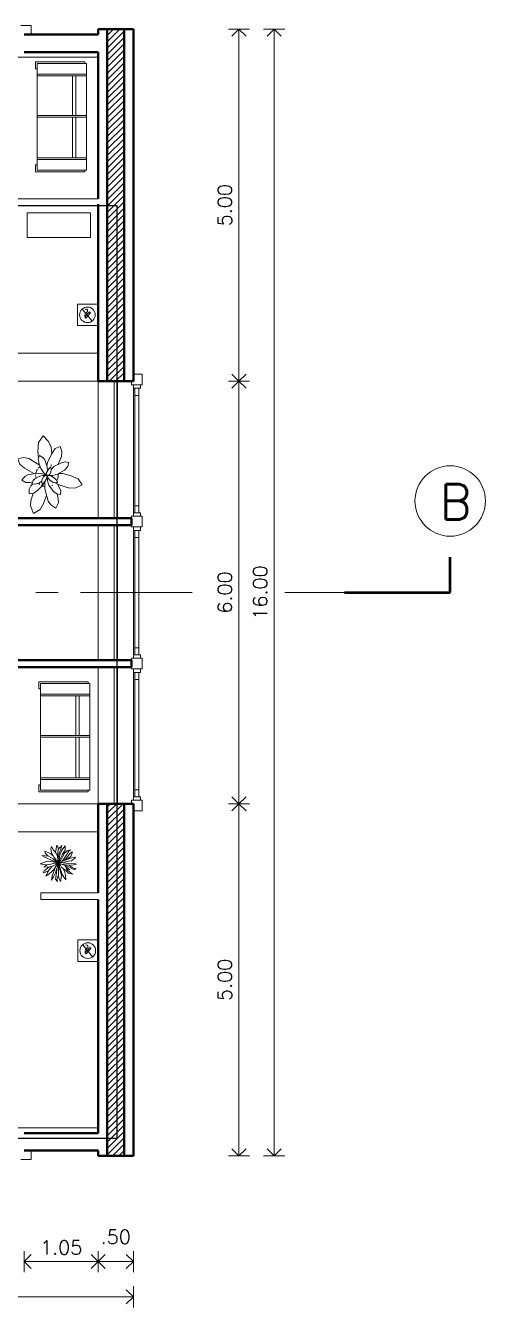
# Model space of a CAD drawing. Extents: x 1009 to 1343, y -172900 to 201.
# Drawn here: x 1336.33 to 1342.86, y 123.7 to 141.9 of the extents above; entities that cross this region are included whole.
import ezdxf

# ---------------------------------------------------------------- set-up
doc = ezdxf.new("R2010")
doc.units = 0
doc.header["$LTSCALE"] = 0.5
doc.linetypes.add('CENTER', pattern=[50.8, 31.75, -6.35, 6.35, -6.35])
doc.layers.get('0').update_dxf_attribs({"linetype": 'CONTINUOUS'})
doc.layers.get('Defpoints').update_dxf_attribs({"linetype": 'CONTINUOUS'})
for name, color, linetype, lineweight in [('Acotaciones', 9, 'CONTINUOUS', 9), ('Carpintería', 55, 'CONTINUOUS', 20), ('Detalles .05', 243, 'CONTINUOUS', 5), ('Detalles 01', 8, 'CONTINUOUS', 9), ('Equipamiento movil', 33, 'CONTINUOUS', 9), ('Muros corte', 7, 'CONTINUOUS', 40), ('Punta 02', 11, 'CONTINUOUS', 20), ('Punta 05', 52, 'CONTINUOUS', 50), ('Sist. contra incendio', 1, 'CONTINUOUS', 18), ('Tratamiento pisos', 251, 'CONTINUOUS', 9), ('Vidrios', 147, 'CONTINUOUS', 13)]:
    doc.layers.add(name, color=color, linetype=linetype, lineweight=lineweight)
doc.layers.add('Cableado', color=100, linetype='CONTINUOUS')
doc.styles.add('Texto 2 mm', font='simplex.shx', dxfattribs={"height": 0.2})
doc.styles.add('Texto 5 mm', font='simplex.shx', dxfattribs={"height": 0.5})
doc.dimstyles.new('Primera línea', dxfattribs={"dimscale": 0, "dimtxt": 0.2, "dimasz": 0.2, "dimexe": 0.15, "dimexo": 0, "dimgap": 0.1, "dimtad": 1, "dimzin": 4, "dimdsep": 46, "dimtxsty": 'Texto 2 mm', "dimblk": 'OPEN90', "dimcen": 2.5, "dimclrd": 256, "dimclre": 256, "dimclrt": 256, "dimadec": 0, "dimazin": 0, "dimtfac": 1, "dimtmove": 2, "dimatfit": 3, "dimldrblk": 'OPEN90', "dimfxl": 1, "dimtolj": 1, "dimtzin": 0, "dimlwd": -1, "dimlwe": -1, "dimarcsym": 0})
doc.dimstyles.new('Segunda línea', dxfattribs={"dimscale": 0, "dimtxt": 0.2, "dimasz": 0.2, "dimexe": 0.15, "dimexo": 0.5, "dimgap": 0.1, "dimtad": 1, "dimzin": 4, "dimdsep": 46, "dimtxsty": 'Texto 2 mm', "dimblk": 'OPEN90', "dimcen": 2.5, "dimclrd": 256, "dimclre": 256, "dimclrt": 256, "dimadec": 0, "dimazin": 0, "dimtfac": 1, "dimtmove": 2, "dimatfit": 3, "dimldrblk": 'OPEN90', "dimfxl": 1, "dimtolj": 1, "dimtzin": 0, "dimlwd": -1, "dimlwe": -1, "dimarcsym": 0})
pattern_1 = [(45, (95.013894, 13.64954), (-0.0449012806, 0.0449012806), [])]

# ---------------------------------------------------------------- blocks, each defined once
blk = doc.blocks.new('_Open90')
at = {"color": 0, "linetype": 'ByBlock', "lineweight": -2}
for p, q in [((0, 0), (-1, 0)), ((-0.5, 0.5), (0, 0)), ((0, 0), (-0.5, -0.5))]:
    blk.add_line(p, q, dxfattribs=at)
blk = doc.blocks.new('*D125')
at = {"layer": 'Acotaciones', "transparency": 16777216}
for p, q in [((1339.21, 130.855), (1339.51, 130.855)), ((1339.36, 126.055), (1339.36, 130.655)), ((1339.21, 125.855), (1339.51, 125.855))]:
    blk.add_line(p, q, dxfattribs=at)
at = {"layer": 'Defpoints', "color": 0, "transparency": 16777216}
for p in [(1339.21, 130.855), (1339.36, 130.855), (1339.21, 125.855)]:
    blk.add_point(p, dxfattribs=at)
at = {"layer": 'Acotaciones', "transparency": 16777216, "xscale": 0.2, "yscale": 0.2, "zscale": 0.2}
for p, rotation in [((1339.36, 130.855), 90), ((1339.36, 125.855), 270)]:
    blk.add_blockref('_Open90', p, dxfattribs=dict(at, rotation=rotation))
at = {"layer": 'Acotaciones', "transparency": 16777216, "insert": (1339.16, 128.355), "char_height": 0.2, "attachment_point": 5, "rotation": 90, "style": 'Texto 2 mm'}
blk.add_mtext('\\A1;5.00', dxfattribs=at)
blk = doc.blocks.new('*D126')
at = {"layer": 'Acotaciones', "transparency": 16777216}
for p, q in [((1339.21, 136.855), (1339.51, 136.855)), ((1339.36, 131.055), (1339.36, 136.655)), ((1339.21, 130.855), (1339.51, 130.855))]:
    blk.add_line(p, q, dxfattribs=at)
at = {"layer": 'Defpoints', "color": 0, "transparency": 16777216}
for p in [(1339.21, 136.855), (1339.36, 136.855), (1339.21, 130.855)]:
    blk.add_point(p, dxfattribs=at)
at = {"layer": 'Acotaciones', "transparency": 16777216, "xscale": 0.2, "yscale": 0.2, "zscale": 0.2}
for p, rotation in [((1339.36, 136.855), 90), ((1339.36, 130.855), 270)]:
    blk.add_blockref('_Open90', p, dxfattribs=dict(at, rotation=rotation))
at = {"layer": 'Acotaciones', "transparency": 16777216, "insert": (1339.16, 133.855), "char_height": 0.2, "attachment_point": 5, "rotation": 90, "style": 'Texto 2 mm'}
blk.add_mtext('\\A1;6.00', dxfattribs=at)
blk = doc.blocks.new('*D127')
at = {"layer": 'Acotaciones', "transparency": 16777216}
for p, q in [((1339.21, 141.855), (1339.51, 141.855)), ((1339.36, 137.055), (1339.36, 141.655)), ((1339.21, 136.855), (1339.51, 136.855))]:
    blk.add_line(p, q, dxfattribs=at)
at = {"layer": 'Defpoints', "color": 0, "transparency": 16777216}
for p in [(1339.21, 141.855), (1339.36, 141.855), (1339.21, 136.855)]:
    blk.add_point(p, dxfattribs=at)
at = {"layer": 'Acotaciones', "transparency": 16777216, "xscale": 0.2, "yscale": 0.2, "zscale": 0.2}
for p, rotation in [((1339.36, 141.855), 90), ((1339.36, 136.855), 270)]:
    blk.add_blockref('_Open90', p, dxfattribs=dict(at, rotation=rotation))
at = {"layer": 'Acotaciones', "transparency": 16777216, "insert": (1339.16, 139.355), "char_height": 0.2, "attachment_point": 5, "rotation": 90, "style": 'Texto 2 mm'}
blk.add_mtext('\\A1;5.00', dxfattribs=at)
blk = doc.blocks.new('*D128')
at = {"layer": 'Acotaciones', "transparency": 16777216}
for p, q in [((1339.71, 141.855), (1340.01, 141.855)), ((1339.86, 126.055), (1339.86, 141.655)), ((1339.71, 125.855), (1340.01, 125.855))]:
    blk.add_line(p, q, dxfattribs=at)
at = {"layer": 'Defpoints', "color": 0, "transparency": 16777216}
for p in [(1339.21, 141.855), (1339.86, 141.855), (1339.21, 125.855)]:
    blk.add_point(p, dxfattribs=at)
at = {"layer": 'Acotaciones', "transparency": 16777216, "xscale": 0.2, "yscale": 0.2, "zscale": 0.2}
for p, rotation in [((1339.86, 141.855), 90), ((1339.86, 125.855), 270)]:
    blk.add_blockref('_Open90', p, dxfattribs=dict(at, rotation=rotation))
at = {"layer": 'Acotaciones', "transparency": 16777216, "insert": (1339.66, 133.855), "char_height": 0.2, "attachment_point": 5, "rotation": 90, "style": 'Texto 2 mm'}
blk.add_mtext('\\A1;16.00', dxfattribs=at)
blk = doc.blocks.new('*D145')
at = {"layer": 'Acotaciones', "transparency": 16777216}
for p, q in [((1336.31, 124.505), (1336.31, 124.205)), ((1337.36, 124.505), (1337.36, 124.205)), ((1336.51, 124.355), (1337.16, 124.355))]:
    blk.add_line(p, q, dxfattribs=at)
at = {"layer": 'Defpoints', "color": 0, "transparency": 16777216}
for p in [(1336.31, 124.505), (1337.36, 124.505), (1337.36, 124.355)]:
    blk.add_point(p, dxfattribs=at)
at = {"layer": 'Acotaciones', "transparency": 16777216, "xscale": 0.2, "yscale": 0.2, "zscale": 0.2, "rotation": 180}
blk.add_blockref('_Open90', (1336.31, 124.355), dxfattribs=at)
at = {"layer": 'Acotaciones', "transparency": 16777216, "xscale": 0.2, "yscale": 0.2, "zscale": 0.2}
blk.add_blockref('_Open90', (1337.36, 124.355), dxfattribs=at)
at = {"layer": 'Acotaciones', "transparency": 16777216, "insert": (1336.835, 124.555), "char_height": 0.2, "attachment_point": 5, "style": 'Texto 2 mm'}
blk.add_mtext('\\A1;1.05', dxfattribs=at)
blk = doc.blocks.new('*D146')
at = {"layer": 'Acotaciones', "transparency": 16777216}
for p, q in [((1309.66, 124.005), (1309.66, 123.705)), ((1337.86, 124.005), (1337.86, 123.705)), ((1309.86, 123.855), (1337.66, 123.855))]:
    blk.add_line(p, q, dxfattribs=at)
at = {"layer": 'Defpoints', "color": 0, "transparency": 16777216}
for p in [(1309.66, 124.505), (1337.86, 124.505), (1337.86, 123.855)]:
    blk.add_point(p, dxfattribs=at)
at = {"layer": 'Acotaciones', "transparency": 16777216, "xscale": 0.2, "yscale": 0.2, "zscale": 0.2, "rotation": 180}
blk.add_blockref('_Open90', (1309.66, 123.855), dxfattribs=at)
at = {"layer": 'Acotaciones', "transparency": 16777216, "xscale": 0.2, "yscale": 0.2, "zscale": 0.2}
blk.add_blockref('_Open90', (1337.86, 123.855), dxfattribs=at)
at = {"layer": 'Acotaciones', "transparency": 16777216, "insert": (1323.76, 124.055), "char_height": 0.2, "attachment_point": 5, "style": 'Texto 2 mm'}
blk.add_mtext('\\A1;28.20', dxfattribs=at)
blk = doc.blocks.new('Treei')
for p, q in [((-2.15, 4.1), (-3.71, 4.62)), ((-3.71, 4.62), (-3.16, 3.73)), ((-1.6, 5.41), (-2.01, 5.58)), ((-2.01, 5.58), (-1.8, 4.47)), ((-1.8, 4.47), (-1.02, 2.25)), ((-0.75, 4.27), (-1.6, 5.41)), ((-0.56, 2.57), (-0.75, 4.27)), ((0.01, 4.32), (0.22, 5.68)), ((0.06, 3.09), (0.01, 4.32)), ((0.22, 5.68), (0.34, 5.97)), ((0.34, 5.97), (0.52, 5.11)), ((0.52, 5.11), (0.61, 3.71)), ((0.61, 3.58), (1.42, 4.57)), ((1.92, 4.62), (1.05, 3.19)), ((1.42, 4.57), (1.81, 5.28)), ((1.81, 5.28), (1.78, 5.7)), ((1.78, 5.7), (2.06, 5.28)), ((2.06, 5.28), (1.92, 4.62)), ((3.12, 3.85), (3.58, 4.84)), ((3.58, 4.84), (3.3, 3.31)), ((-4.76, 0.09), (-5.92, -0.48)), ((-5.51, 0.92), (-5.8, 1.09)), ((-5.8, 1.09), (-4.68, 0.77)), ((-5.76, 2.23), (-4.31, 2.25)), ((-4.26, 1.14), (-5.76, 2.23)), ((-5.12, 0.4), (-5.51, 0.92)), ((-4.61, -0.04), (-5.12, 0.4)), ((-4.68, 0.77), (-3.34, 0.26)), ((-3.94, 3.46), (-4.45, 3.93)), ((-4.45, 3.93), (-4.03, 2.89)), ((-4.31, 2.25), (-2.93, 1.32)), ((-2.77, 0.45), (-4.26, 1.14)), ((-4.03, 2.89), (-3.28, 2.03)), ((-3.05, 2.89), (-3.94, 3.46)), ((-3.34, 0.26), (-1.78, -0.09)), ((-3.28, 2.03), (-2.08, 1.39)), ((-3.16, 3.73), (-1.67, 2.62)), ((-1.83, 2.15), (-3.05, 2.89)), ((-2.93, 1.32), (-0.51, 0.11)), ((-0.77, 0.18), (-2.77, 0.45)), ((-1.21, 2.79), (-2.15, 4.1)), ((-2.08, 1.39), (-1.04, 0.82)), ((-0.51, 1.14), (-1.83, 2.15)), ((-1.67, 2.62), (-0.88, 1.91)), ((-1.04, 0.82), (0.03, -0.03)), ((-1.02, 2.25), (0.03, -0.03)), ((0.03, -0.03), (-0.77, 0.18)), ((-0.11, 1.56), (-0.56, 2.57)), ((-0.17, 1), (0.06, 3.09)), ((0.03, -0.03), (-0.17, 1)), ((0.03, -0.03), (0.2, 0.77)), ((2.04, 0.65), (0.03, -0.03)), ((0.7, 0.63), (0.03, -0.03)), ((0.03, -0.03), (2.96, 0.63)), ((1.85, 0.03), (0.03, -0.03)), ((0.2, 0.77), (0.8, 2.18)), ((0.57, 2.38), (0.31, 1.05)), ((1.05, 3.19), (0.44, 1.74)), ((0.61, 3.71), (0.57, 2.38)), ((1.28, 1.02), (0.7, 0.63)), ((0.8, 2.18), (2.11, 2.72)), ((0.96, 2.25), (2.2, 3.73)), ((1.99, 1.81), (1.28, 1.02)), ((1.69, 1.48), (2.82, 2.08)), ((3.28, 0.01), (1.85, 0.03)), ((2.2, 3.73), (1.92, 2.62)), ((2.36, 2.28), (1.99, 1.81)), ((2.73, 0.9), (2.04, 0.65)), ((2.11, 2.72), (3.12, 3.85)), ((3.3, 3.31), (2.36, 2.28)), ((3.51, 1.17), (2.73, 0.9)), ((2.82, 2.08), (4.22, 2.33)), ((2.96, 0.63), (3.97, 1)), ((4.41, -0.01), (3.28, 0.01)), ((4.64, 1.81), (3.51, 1.17)), ((3.97, 1), (4.77, 0.95)), ((4.22, 2.33), (5.46, 2.47)), ((5.39, 0.4), (4.41, -0.01)), ((5.46, 2.47), (4.64, 1.81)), ((4.77, 0.95), (5.72, 0.8)), ((6.02, 0.65), (5.39, 0.4)), ((5.72, 0.8), (6.02, 0.65)), ((-5.92, -0.48), (-3.64, -1.03)), ((-4.26, -1.67), (-5.51, -2.28)), ((-5.51, -2.28), (-4.86, -2.48)), ((-4.86, -2.48), (-3.37, -2.31)), ((-2.36, -0.36), (-4.61, -0.04)), ((-3.44, -0.9), (-4.26, -1.67)), ((-3.55, -3.37), (-3.92, -4.48)), ((-3.05, -2.53), (-3.55, -3.37)), ((-2.65, -0.43), (-3.44, -0.9)), ((-3.37, -2.31), (-1.83, -1.37)), ((-3.16, -4.25), (-2.38, -3.46)), ((-2.28, -1.64), (-3.05, -2.53)), ((-1.34, -0.24), (-2.65, -0.43)), ((-2.33, -3.24), (-2.56, -5.44)), ((-1.46, -1.72), (-2.33, -3.24)), ((-2.06, -4.77), (-1.39, -3.32)), ((-1.83, -1.37), (0.03, -0.03)), ((-1.78, -0.09), (-0.95, -0.18)), ((0.03, -0.03), (-1.46, -1.72)), ((-1.39, -3.32), (0.03, -0.03)), ((0.03, -0.03), (-1.34, -0.24)), ((-0.47, -1.76), (-0.63, -3.46)), ((-0.63, -3.46), (-0.35, -4.6)), ((0.03, -0.03), (-0.47, -1.76)), ((0.11, -1.72), (0.03, -0.03)), ((0.03, -0.03), (1.07, -2.16)), ((1, -0.83), (0.03, -0.03)), ((3.21, -0.98), (0.03, -0.03)), ((0.45, -2.92), (0.11, -1.72)), ((0.5, -4.43), (0.45, -2.92)), ((0.5, -3.74), (1.19, -4.72)), ((1.97, -1.44), (1, -0.83)), ((1.3, -3.19), (1.03, -2.11)), ((1.07, -2.16), (2.15, -3.07)), ((1.19, -4.72), (1.28, -3.19)), ((4.06, -0.75), (1.24, -0.39)), ((1.28, -3.19), (2.47, -4.62)), ((1.31, -1.02), (3.1, -1.64)), ((2.93, -2.41), (1.97, -1.44)), ((2.15, -3.07), (3.12, -3.59)), ((2.93, -4.4), (2.43, -3.22)), ((3.85, -3.54), (2.93, -2.41)), ((3.1, -1.64), (4.24, -2.04)), ((3.12, -3.59), (4.27, -4.18)), ((4.47, -1.62), (3.21, -0.98)), ((4.27, -4.18), (3.85, -3.54)), ((3.92, 0), (5.37, -0.51)), ((5.3, -0.93), (4.06, -0.75)), ((4.24, -2.04), (5.56, -2.28)), ((5.56, -2.28), (4.47, -1.62)), ((6.02, -0.34), (5.3, -0.93)), ((5.37, -0.51), (6.02, -0.34)), ((-3.92, -4.48), (-3.16, -4.25)), ((-2.56, -5.44), (-2.06, -4.77)), ((-0.35, -4.6), (0.2, -6.03)), ((0.2, -6.03), (0.5, -4.43)), ((2.47, -4.62), (3.23, -5.02)), ((3.23, -5.02), (2.93, -4.4))]:
    blk.add_line(p, q)
blk = doc.blocks.new('Plant1')
for p, q in [((2.94, 14.02), (1.24, 11.02)), ((5.75, 15.65), (2.94, 14.02)), ((6.8, 12.64), (5.75, 15.65)), ((6.67, 9.74), (6.8, 12.64)), ((-10.15, 7.82), (-12.56, 7.25)), ((-12.56, 7.25), (-11.81, 4.91)), ((-8.01, 7.41), (-10.15, 7.82)), ((-4.41, 5.37), (-8.01, 7.41)), ((-4.94, 10.5), (-5.47, 8.7)), ((-5.47, 8.7), (-5.1, 7.19)), ((-5.1, 7.19), (-3.73, 3.58)), ((-3.11, 9.8), (-4.94, 10.5)), ((-1.65, 8.27), (-3.11, 9.8)), ((-0.15, 4.91), (-1.65, 8.27)), ((-0.18, 7.33), (-0.36, 5.38)), ((1.24, 11.02), (-0.18, 7.33)), ((4.8, 4.93), (6.67, 9.74)), ((-15.39, 2.27), (-18.09, -0.04)), ((-12.63, 3.17), (-15.39, 2.27)), ((-9.66, 3.14), (-12.63, 3.17)), ((-11.81, 4.91), (-9.42, 2.94)), ((-9.42, 2.94), (-5.88, 0.9)), ((-3.93, 0.56), (-7.13, -0.21)), ((-5.88, 0.9), (-4.34, 0.46)), ((-2.06, 0.5), (-3.93, 0.56)), ((-2.48, 2.2), (-3.75, 2.12)), ((-3.75, 2.12), (-2.91, 1.21)), ((-3.73, 3.58), (-2.59, 2.19)), ((-2.91, 1.21), (-1.29, 0)), ((-1.34, 2), (-2.48, 2.2)), ((-1.9, 0.46), (-2.06, 0.5)), ((-0.39, 1.34), (-1.34, 2)), ((-0.56, -0.12), (-0.19, 0)), ((-0.12, 0.81), (-0.39, 1.34)), ((-0.19, 0), (-0.12, 0.06)), ((0.25, 2.69), (-0.15, 4.91)), ((-0.06, 0.25), (-0.12, 0.81)), ((-0.12, 0.06), (-0.06, 0.25)), ((-0.11, 0.67), (0.06, 0.81)), ((0.06, 0.81), (0.25, 2.69)), ((0.31, 1.31), (0.12, 0.38)), ((0.12, 0.38), (0.19, 0.25)), ((0.19, 0.25), (0.38, 0.19)), ((0.73, 2.26), (0.31, 1.31)), ((0.38, 0.19), (1.25, 0.44)), ((0.47, 0.22), (0.69, 0)), ((0.69, 0), (2.44, 0)), ((1.6, 3.31), (0.73, 2.26)), ((1.25, 0.44), (2.18, 1.1)), ((2.74, 4.3), (1.6, 3.31)), ((2.18, 1.1), (3.4, 2.61)), ((2.44, 0), (4.43, 0.51)), ((3.75, 4.5), (2.74, 4.3)), ((3.4, 2.61), (3.75, 3.44)), ((3.75, 3.45), (4.8, 4.93)), ((3.75, 3.44), (3.75, 4.5)), ((4.43, 0.51), (7.5, 2.24)), ((7.53, 5.66), (4.58, 4.62)), ((7.5, 2.24), (8.7, 3.64)), ((9.19, 5.31), (7.53, 5.66)), ((8.7, 3.64), (9.19, 5.31)), ((8.78, 3.92), (9.84, 4.12)), ((9.84, 4.12), (12.89, 4.12)), ((13.53, 0.5), (11.66, -0.54)), ((12.89, 4.12), (15.19, 2.69)), ((15.19, 2.69), (13.53, 0.5)), ((-18.09, -0.04), (-15.37, -2.32)), ((-15.37, -2.32), (-11.22, -3.04)), ((-11.22, -3.04), (-8.38, -3)), ((-8.2, -0.91), (-9.38, -2.5)), ((-9.38, -2.5), (-7.87, -3.25)), ((-5.18, -2.97), (-8.45, -7.47)), ((-7.13, -0.21), (-8.2, -0.91)), ((-7.87, -3.25), (-5.44, -3.05)), ((-5.44, -3.05), (-3.38, -2.45)), ((-4.21, -9.77), (-1.41, -5.8)), ((-3.38, -2.45), (-1.56, -1.44)), ((-1.56, -1.44), (-0.5, -0.38)), ((-1.12, -2.44), (-1.55, -4.42)), ((-1.55, -4.42), (-1.12, -8.67)), ((-1.29, 0), (-0.56, -0.12)), ((-0.38, -0.81), (-1.12, -2.44)), ((-0.31, -0.5), (-0.59, -0.46)), ((-0.5, -0.38), (-0.5, -0.12)), ((0.06, -0.62), (-0.38, -0.81)), ((-0.26, -0.76), (-0.31, -0.5)), ((-0.19, -1.81), (-0.07, -0.68)), ((0.01, -3.25), (-0.19, -1.81)), ((0.12, -0.12), (0, -0.44)), ((0, -0.44), (0.12, -1)), ((1.03, -5.66), (0.01, -3.25)), ((0.56, -0.06), (0.12, -0.12)), ((0.12, -1), (0.45, -1.59)), ((0.45, -1.59), (1.43, -2.3)), ((1.53, -0.38), (0.56, -0.06)), ((1.72, -6.45), (1.03, -5.66)), ((1.43, -2.3), (2.56, -2.56)), ((3.06, -1.61), (1.53, -0.38)), ((3.19, -1.19), (2.01, -0.77)), ((2.38, -1), (2.23, -0.95)), ((2.32, -2.51), (3.05, -4.05)), ((4.2, -2.28), (2.38, -1)), ((2.56, -2.56), (3.88, -2.56)), ((3.05, -4.05), (3.43, -5.82)), ((3.88, -2.56), (3.06, -1.61)), ((3.43, -5.82), (3.06, -7.12)), ((6, -1.48), (3.19, -1.19)), ((6.42, -4.94), (4.2, -2.28)), ((11.66, -0.54), (6, -1.48)), ((7.5, -6.71), (6.42, -4.94)), ((9.02, -0.98), (12.56, -2.76)), ((12.56, -2.76), (15.17, -4.6)), ((15.17, -4.6), (16.61, -7.77)), ((-8.45, -7.47), (-9.18, -9.67)), ((-9.18, -9.67), (-8.88, -12.44)), ((-6.25, -11.82), (-4.21, -9.77)), ((-1.12, -8.67), (-0.57, -10.07)), ((-0.57, -10.07), (1, -11.56)), ((1, -11.56), (2.25, -9.87)), ((3.06, -7.12), (1.72, -6.45)), ((2.25, -9.87), (2.39, -7.87)), ((2.39, -7.87), (2.32, -6.75)), ((3.19, -6.68), (4.04, -7.69)), ((4.04, -7.69), (5.41, -8.56)), ((5.41, -8.56), (7.5, -8.88)), ((7.5, -8.88), (7.5, -6.71)), ((7.5, -6.98), (10.72, -8.45)), ((10.72, -8.45), (13.06, -8.78)), ((13.06, -8.78), (16.61, -7.77)), ((-8.88, -12.44), (-6.25, -11.82))]:
    blk.add_line(p, q)
for start, end in [(172.43452, 176.92959), (149.2581, 153.75318), (57.15823, 93.20406), (21.26532, 25.7604), (212.14229, 223.57709), (229.81785, 257.66371), (265.28479, 278.74986), (306.65509, 316.41797), (323.02824, 344.4965)]:
    blk.add_arc((0, 0), 5.12, start, end)

msp = doc.modelspace()

# ---------------------------------------------------------------- hatches: boundary and pattern name
at = {"layer": 'Detalles 01'}
h = msp.add_hatch(dxfattribs=at)
h.set_pattern_fill('ANSI31,_O', color=256, scale=0.02)
h.set_pattern_definition(pattern_1)
h.paths.add_polyline_path([(1337.73, 141.855), (1337.49, 141.855), (1337.49, 136.855), (1337.73, 136.855)])
h = msp.add_hatch(dxfattribs=at)
h.set_pattern_fill('ANSI31,_O', color=256, scale=0.02)
h.set_pattern_definition(pattern_1)
h.paths.add_polyline_path([(1337.73, 130.855), (1337.49, 130.855), (1337.49, 125.855), (1337.73, 125.855)])

# ---------------------------------------------------------------- linework, layer by layer
at = {"layer": 'Acotaciones'}
for p, q in [((1337.36, 124.505), (1337.36, 124.205)), ((1337.86, 124.505), (1337.86, 124.205)), ((1337.36, 124.355), (1337.46, 124.455)), ((1337.36, 124.355), (1337.86, 124.355)), ((1337.46, 124.255), (1337.36, 124.355)), ((1337.86, 124.355), (1337.76, 124.455)), ((1337.76, 124.255), (1337.86, 124.355))]:
    msp.add_line(p, q, dxfattribs=at)
at = {"layer": 'Cableado'}
for p, q in [((1335.703, 139.352), (1337.624, 139.352)), ((1337.624, 139.352), (1337.624, 126.105)), ((1333.245, 126.105), (1337.624, 126.105))]:
    msp.add_line(p, q, dxfattribs=at)
at = {"layer": 'Carpintería'}
for p, q in [((1336.26, 141.905), (1336.41, 141.905)), ((1336.41, 141.905), (1336.41, 141.78)), ((1337.985, 136.955), (1337.86, 136.955)), ((1337.985, 136.955), (1337.985, 136.805)), ((1337.835, 136.855), (1337.835, 136.805)), ((1337.985, 136.805), (1337.835, 136.805)), ((1337.86, 136.805), (1337.86, 136.755)), ((1337.96, 136.755), (1337.86, 136.755)), ((1337.88, 134.988), (1337.88, 136.755)), ((1337.94, 134.988), (1337.94, 136.755)), ((1337.96, 136.805), (1337.96, 136.755)), ((1337.94, 136.655), (1337.88, 136.655)), ((1337.88, 135.088), (1337.94, 135.088)), ((1337.835, 134.938), (1337.835, 134.913)), ((1337.835, 134.938), (1337.985, 134.938)), ((1337.86, 134.938), (1337.86, 134.988)), ((1337.86, 134.988), (1337.96, 134.988)), ((1337.96, 134.988), (1337.96, 134.938)), ((1337.985, 134.938), (1337.985, 134.788)), ((1337.835, 134.813), (1337.835, 134.788)), ((1337.835, 134.788), (1337.985, 134.788)), ((1337.86, 134.788), (1337.86, 134.738)), ((1337.96, 134.738), (1337.86, 134.738)), ((1337.88, 132.971), (1337.88, 134.738)), ((1337.94, 132.971), (1337.94, 134.738)), ((1337.96, 134.788), (1337.96, 134.738)), ((1337.94, 134.638), (1337.88, 134.638)), ((1337.88, 133.071), (1337.94, 133.071)), ((1337.835, 132.921), (1337.985, 132.921)), ((1337.835, 132.921), (1337.835, 132.896)), ((1337.86, 132.921), (1337.86, 132.971)), ((1337.86, 132.971), (1337.96, 132.971)), ((1337.96, 132.971), (1337.96, 132.921)), ((1337.985, 132.921), (1337.985, 132.771)), ((1337.835, 132.796), (1337.835, 132.771)), ((1337.835, 132.771), (1337.985, 132.771)), ((1337.86, 132.771), (1337.86, 132.721)), ((1337.96, 132.721), (1337.86, 132.721)), ((1337.88, 130.955), (1337.88, 132.721)), ((1337.94, 130.955), (1337.94, 132.721)), ((1337.96, 132.771), (1337.96, 132.721)), ((1337.94, 132.621), (1337.88, 132.621)), ((1337.88, 131.055), (1337.94, 131.055)), ((1337.985, 130.905), (1337.835, 130.905)), ((1337.835, 130.905), (1337.835, 130.855)), ((1337.86, 130.905), (1337.86, 130.955)), ((1337.86, 130.955), (1337.96, 130.955)), ((1337.96, 130.955), (1337.96, 130.905)), ((1337.985, 130.905), (1337.985, 130.755)), ((1337.985, 130.755), (1337.86, 130.755)), ((1336.26, 125.805), (1336.41, 125.805)), ((1336.41, 125.805), (1336.41, 125.93))]:
    msp.add_line(p, q, dxfattribs=at)
at = {"layer": 'Detalles 01'}
for p, q in [((1337.585, 136.855), (1337.585, 134.913)), ((1337.635, 136.855), (1337.635, 134.913)), ((1337.86, 136.755), (1337.86, 134.988)), ((1337.585, 134.813), (1337.585, 132.896)), ((1337.635, 134.813), (1337.635, 132.896)), ((1337.86, 134.738), (1337.86, 132.971)), ((1337.585, 132.796), (1337.585, 130.855)), ((1337.635, 132.796), (1337.635, 130.855)), ((1337.86, 132.721), (1337.86, 130.955))]:
    msp.add_line(p, q, dxfattribs=at)
at = {"layer": 'Detalles 01', "linetype": 'CENTER', "ltscale": 0.1}
for p, q in [((1319.329, 133.855), (1338.861, 133.855)), ((1340.013, 133.855), (1340.86, 133.855))]:
    msp.add_line(p, q, dxfattribs=at)
at = {"layer": 'Equipamiento movil', "ltscale": 0.009}
for p, q in [((1337.17, 141.392), (1336.47, 141.392)), ((1336.47, 141.392), (1336.47, 141.292)), ((1336.495, 141.292), (1336.47, 141.292)), ((1337.195, 141.367), (1336.495, 141.367)), ((1336.495, 141.367), (1336.495, 141.217)), ((1337.17, 141.367), (1337.17, 141.392)), ((1337.195, 139.854), (1337.195, 141.367)), ((1336.495, 141.217), (1336.495, 139.854)), ((1337.195, 141.217), (1336.495, 141.217)), ((1337.045, 141.192), (1336.495, 141.192)), ((1336.995, 140.629), (1336.995, 141.192)), ((1337.045, 140.629), (1337.045, 141.192)), ((1337.045, 141.192), (1337.195, 141.192)), ((1337.045, 140.629), (1336.495, 140.629)), ((1337.045, 140.629), (1336.495, 140.629)), ((1337.045, 140.604), (1336.495, 140.604)), ((1336.995, 140.029), (1336.995, 140.604)), ((1337.045, 140.629), (1337.195, 140.629)), ((1337.045, 140.604), (1337.195, 140.604)), ((1337.045, 140.029), (1337.045, 140.604)), ((1337.195, 140.029), (1336.495, 140.029)), ((1337.195, 140.004), (1336.495, 140.004)), ((1336.495, 140.004), (1336.495, 139.854)), ((1336.47, 139.929), (1336.47, 139.829)), ((1336.495, 139.929), (1336.47, 139.929)), ((1337.17, 139.829), (1336.47, 139.829)), ((1337.195, 139.854), (1336.495, 139.854)), ((1337.17, 139.829), (1337.17, 139.854)), ((1337.217, 132.587), (1336.517, 132.587)), ((1336.517, 132.587), (1336.517, 132.487)), ((1337.242, 132.562), (1336.542, 132.562)), ((1336.542, 132.562), (1336.542, 132.412)), ((1337.217, 132.562), (1337.217, 132.587)), ((1337.242, 131.049), (1337.242, 132.562)), ((1336.542, 132.487), (1336.517, 132.487)), ((1336.542, 132.412), (1336.542, 131.049)), ((1337.242, 132.412), (1336.542, 132.412)), ((1337.092, 132.387), (1336.542, 132.387)), ((1337.042, 131.824), (1337.042, 132.387)), ((1337.092, 131.824), (1337.092, 132.387)), ((1337.092, 132.387), (1337.242, 132.387)), ((1337.092, 131.824), (1336.542, 131.824)), ((1337.092, 131.824), (1336.542, 131.824)), ((1337.092, 131.799), (1336.542, 131.799)), ((1337.042, 131.224), (1337.042, 131.799)), ((1337.092, 131.824), (1337.242, 131.824)), ((1337.092, 131.799), (1337.242, 131.799)), ((1337.092, 131.224), (1337.092, 131.799)), ((1337.242, 131.224), (1336.542, 131.224)), ((1336.517, 131.124), (1336.517, 131.024)), ((1336.542, 131.124), (1336.517, 131.124)), ((1337.242, 131.199), (1336.542, 131.199)), ((1336.542, 131.199), (1336.542, 131.049)), ((1337.242, 131.049), (1336.542, 131.049)), ((1337.217, 131.024), (1337.217, 131.049)), ((1337.217, 131.024), (1336.517, 131.024))]:
    msp.add_line(p, q, dxfattribs=at)
at = {"layer": 'Equipamiento movil'}
for p, q in [((1337.25, 139.247), (1336.35, 139.247)), ((1336.35, 139.247), (1336.35, 138.897)), ((1337.25, 138.897), (1337.25, 139.247)), ((1336.35, 138.897), (1337.25, 138.897))]:
    msp.add_line(p, q, dxfattribs=at)
at = {"layer": 'Muros corte'}
for p, q in [((1337.36, 141.78), (1336.31, 141.78)), ((1337.86, 141.855), (1337.36, 141.855)), ((1337.36, 141.78), (1337.36, 141.855)), ((1337.49, 136.855), (1337.49, 141.855)), ((1337.73, 141.855), (1337.73, 136.855)), ((1337.86, 141.855), (1337.86, 136.855)), ((1337.36, 141.53), (1336.31, 141.53)), ((1337.36, 139.446), (1337.36, 141.53)), ((1337.36, 136.855), (1337.36, 139.369)), ((1337.86, 136.855), (1337.36, 136.855)), ((1337.685, 136.855), (1337.535, 136.855)), ((1337.835, 134.913), (1335.66, 134.913)), ((1337.835, 134.913), (1337.835, 134.813)), ((1337.835, 134.813), (1335.66, 134.813)), ((1337.835, 132.896), (1334.86, 132.896)), ((1337.835, 132.896), (1337.835, 132.796)), ((1337.835, 132.796), (1334.76, 132.796)), ((1337.86, 130.855), (1337.36, 130.855)), ((1337.36, 129.59), (1337.36, 130.855)), ((1337.49, 125.855), (1337.49, 130.855)), ((1337.73, 130.855), (1337.73, 125.855)), ((1337.86, 130.855), (1337.86, 125.855)), ((1337.36, 126.18), (1337.36, 129.498)), ((1337.36, 126.18), (1336.31, 126.18)), ((1337.36, 125.93), (1336.31, 125.93)), ((1337.36, 125.855), (1337.36, 125.93)), ((1337.86, 125.855), (1337.36, 125.855)), ((1337.685, 125.855), (1337.535, 125.855))]:
    msp.add_line(p, q, dxfattribs=at)
at = {"layer": 'Punta 02'}
msp.add_circle((1342.36, 135.155), 0.5, dxfattribs=at)
at = {"layer": 'Punta 05'}
for p, q in [((1342.36, 133.855), (1342.36, 134.355)), ((1340.86, 133.855), (1342.36, 133.855))]:
    msp.add_line(p, q, dxfattribs=at)
at = {"layer": 'Sist. contra incendio'}
for p, q in [((1337.135, 137.879), (1337.274, 137.709)), ((1337.14, 128.851), (1337.279, 128.681))]:
    msp.add_line(p, q, dxfattribs=at)
at = {"layer": 'Sist. contra incendio', "color": 0}
for points in [[(1337.066, 137.951), (1337.359, 137.951), (1337.359, 137.646), (1337.066, 137.646)], [(1337.187, 137.753), (1337.17, 137.768), (1337.236, 137.843), (1337.253, 137.828)], [(1337.071, 128.923), (1337.364, 128.923), (1337.364, 128.618), (1337.071, 128.618)], [(1337.192, 128.725), (1337.175, 128.74), (1337.241, 128.815), (1337.258, 128.8)]]:
    msp.add_lwpolyline(points, close=True, dxfattribs=at)
at = {"layer": 'Sist. contra incendio'}
for centre in [(1337.208, 137.798), (1337.213, 128.77)]:
    msp.add_circle(centre, 0.111, dxfattribs=at)
at = {"layer": 'Sist. contra incendio', "color": 0}
for centre, radius, start, end in [((1337.228, 137.783), 0.0596, 117.3995, 194.4218), ((1337.187, 137.856), 0.0234, 303.3783, 123.3783), ((1337.233, 128.755), 0.0596, 117.3995, 194.4218), ((1337.192, 128.827), 0.0234, 303.3783, 123.3783)]:
    msp.add_arc(centre, radius, start, end, dxfattribs=at)
at = {"layer": 'Tratamiento pisos'}
for p, q in [((1334.76, 141.455), (1337.36, 141.455)), ((1334.76, 137.255), (1337.36, 137.255)), ((1334.76, 136.855), (1337.36, 136.855)), ((1337.36, 136.855), (1337.36, 134.913)), ((1337.36, 134.813), (1337.36, 132.896)), ((1337.36, 132.796), (1337.36, 130.855)), ((1334.76, 130.855), (1337.36, 130.855)), ((1334.76, 130.455), (1337.36, 130.455)), ((1334.76, 126.255), (1337.36, 126.255))]:
    msp.add_line(p, q, dxfattribs=at)
at = {"layer": 'Vidrios', "color": 0}
for p, q in [((1333.714, 139.446), (1337.36, 139.446)), ((1333.714, 139.352), (1337.36, 139.352)), ((1336.548, 129.59), (1337.36, 129.59)), ((1336.548, 129.59), (1336.548, 129.498)), ((1336.548, 129.498), (1337.36, 129.498))]:
    msp.add_line(p, q, dxfattribs=at)

# ---------------------------------------------------------------- block references
at = {"layer": 'Detalles .05'}
for name, p, xscale, yscale, zscale, rotation in [('Plant1', (1336.632, 135.517), 0.0312, 0.0312, 0.0312, 275.4822477110876), ('Treei', (1336.796, 130.012), 0.04298767200000001, 0.04298767200000001, 0.04298767200000001, 270)]:
    msp.add_blockref(name, p, dxfattribs=dict(at, xscale=xscale, yscale=yscale, zscale=zscale, rotation=rotation))

# ---------------------------------------------------------------- texts
at = {"layer": 'Acotaciones', "insert": (1337.61, 124.706), "char_height": 0.2, "attachment_point": 5, "style": 'Texto 2 mm'}
msp.add_mtext('\\A1;.50', dxfattribs=at)
at = {"layer": 'Punta 05', "insert": (1342.212, 135.394), "char_height": 0.5, "width": 0.3999, "attachment_point": 1, "style": 'Texto 5 mm'}
msp.add_mtext('B', dxfattribs=at)

# ---------------------------------------------------------------- dimensions: what is measured, and where the dimension line sits
at = {"layer": 'Acotaciones'}
for base, p1, p2, dimstyle, picture, middle in [((1339.36, 141.855), (1339.21, 136.855), (1339.21, 141.855), 'Primera línea', '*D127', (1339.16, 139.355)), ((1339.86, 141.855), (1339.21, 125.855), (1339.21, 141.855), 'Segunda línea', '*D128', (1339.66, 133.855)), ((1339.36, 136.855), (1339.21, 130.855), (1339.21, 136.855), 'Primera línea', '*D126', (1339.16, 133.855)), ((1339.36, 130.855), (1339.21, 125.855), (1339.21, 130.855), 'Primera línea', '*D125', (1339.16, 128.355))]:
    dim = msp.add_linear_dim(base=base, p1=p1, p2=p2, angle=90, dimstyle=dimstyle, override={"dimscale": 1}, dxfattribs=at)
    dim.commit()
    dim.dimension.update_dxf_attribs({"geometry": picture, "text_midpoint": middle})
for base, p1, p2, dimstyle, picture, middle in [((1337.36, 124.355), (1336.31, 124.505), (1337.36, 124.505), 'Primera línea', '*D145', (1336.835, 124.555)), ((1337.86, 123.855), (1309.66, 124.505), (1337.86, 124.505), 'Segunda línea', '*D146', (1323.76, 124.055))]:
    dim = msp.add_linear_dim(base=base, p1=p1, p2=p2, dimstyle=dimstyle, override={"dimscale": 1}, dxfattribs=at)
    dim.commit()
    dim.dimension.update_dxf_attribs({"geometry": picture, "text_midpoint": middle})

doc.saveas('drawing.dxf')
